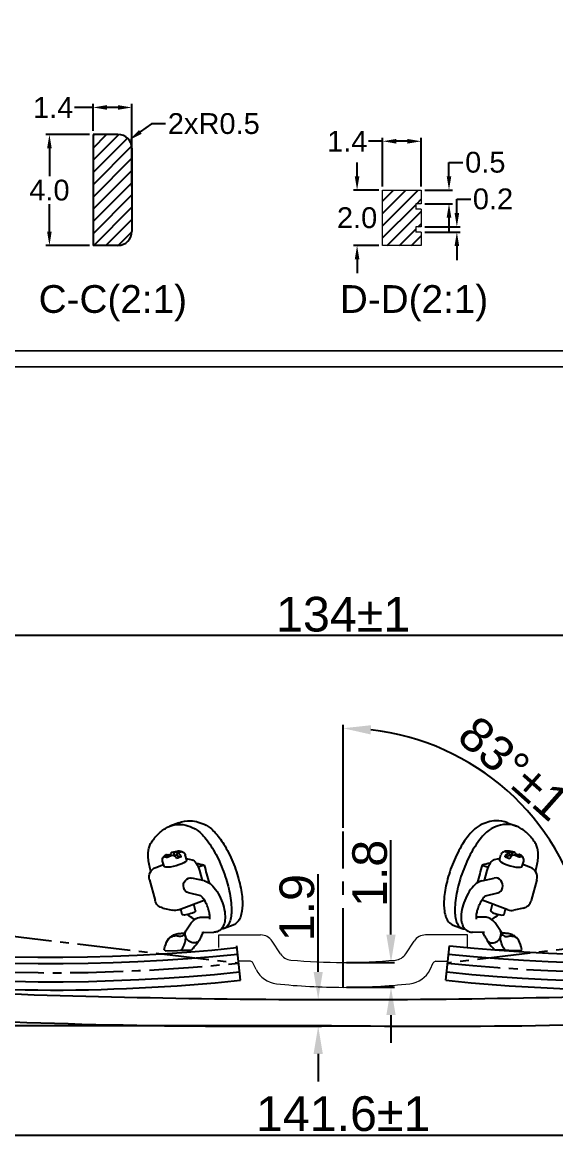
# Model space of a CAD drawing. Header units: millimetres. Extents: x 1167 to 2269, y 1197 to 1555.
# Drawn here: x 1499.6 to 1538.1, y 1296.4 to 1377 of the extents above; entities that cross this region are included whole.
import ezdxf

# ---------------------------------------------------------------- set-up
doc = ezdxf.new("R2010")
doc.units = ezdxf.units.MM
doc.linetypes.add('CENTER2', pattern=[28.575, 19.05, -3.175, 3.175, -3.175])
for name, color, linetype in [('Center Line', 2, 'CENTER2'), ('Dimension', 3, 'Continuous'), ('Text', 4, 'Continuous')]:
    doc.layers.add(name, color=color, linetype=linetype)
doc.layers.add('标注', color=4, linetype='Continuous', lineweight=5)
doc.styles.get("Standard").update_dxf_attribs({"font": 'arial.ttf'})
doc.styles.add('宋体', font='SimSun.ttf')
doc.dimstyles.new('Standard$0', dxfattribs={"dimtxt": 2.3, "dimasz": 2, "dimexe": 1, "dimexo": 1, "dimgap": 1, "dimtad": 0, "dimtih": 1, "dimtoh": 1, "dimdec": 1, "dimzin": 0, "dimdsep": 46, "dimtxsty": 'Standard', "dimcen": 0, "dimclrd": 4, "dimclre": 4, "dimclrt": 4, "dimadec": 1, "dimazin": 0, "dimtfac": 1, "dimtdec": 1, "dimtofl": 0, "dimtmove": 0, "dimatfit": 0, "dimfxl": 1, "dimtolj": 1, "dimtzin": 0, "dimarcsym": 0})
doc.dimstyles.new('STANDARD$2', dxfattribs={"dimtxt": 2.5, "dimasz": 2.5, "dimexe": 1.25, "dimexo": 0.625, "dimtad": 1, "dimdec": 1, "dimdsep": 46, "dimlunit": 6, "dimtxsty": 'Standard', "dimcen": 2.5, "dimadec": 1, "dimazin": 0, "dimtfac": 1, "dimtdec": 1, "dimtmove": 0, "dimatfit": 3, "dimfxl": 1, "dimtolj": 1, "dimtzin": 0, "dimarcsym": 0})
doc.dimstyles.new('STANDARD$4', dxfattribs={"dimtxt": 2, "dimasz": 1.5, "dimexe": 0.5, "dimexo": 0.5, "dimgap": 0.5, "dimtad": 1, "dimtoh": 1, "dimdsep": 46, "dimtxsty": 'Standard', "dimcen": 0, "dimadec": 0, "dimazin": 0, "dimtfac": 1, "dimtofl": 0, "dimtmove": 0, "dimatfit": 3, "dimfxl": 1, "dimtolj": 1, "dimtzin": 0, "dimarcsym": 0})

# ---------------------------------------------------------------- blocks, each defined once
blk = doc.blocks.new('bbbjk')
at = {"color": 7}
for p, q in [((3172.83, -209.017), (3173.468, -209.261)), ((3172.812, -211.153), (3172.836, -211.064)), ((3172.913, -211.083), (3173.175, -211.187)), ((3172.282, -211.58), (3171.856, -211.678)), ((3172.249, -211.704), (3172.351, -211.329)), ((3172.933, -211.409), (3172.643, -211.461)), ((3172.984, -211.221), (3172.722, -211.117)), ((3172.835, -211.248), (3172.984, -211.221)), ((3172.984, -211.221), (3172.933, -211.409)), ((3173.124, -211.375), (3172.96, -211.31)), ((3173.124, -211.375), (3173.175, -211.187)), ((3173.415, -211.323), (3173.124, -211.375)), ((3173.32, -211.355), (3173.171, -211.382)), ((3173.175, -211.187), (3173.324, -211.16)), ((3173.583, -211.46), (3173.32, -211.355)), ((3173.511, -211.321), (3173.484, -211.42)), ((3173.661, -211.294), (3173.511, -211.321)), ((3173.511, -211.321), (3173.774, -211.425)), ((3173.889, -212.152), (3173.991, -211.776)), ((3171, -212.064), (3171.416, -212.224)), ((3171.335, -212.458), (3171.141, -213.171)), ((3174.487, -212.231), (3173.926, -212.016)), ((3170.965, -213.211), (3171.869, -213.003)), ((3174.942, -213.128), (3174.532, -214.63)), ((3171.235, -214.278), (3172.115, -214.075)), ((3172.838, -215.294), (3170.986, -214.584)), ((3171.613, -215.363), (3171.746, -214.876)), ((3171.181, -215.825), (3170.577, -215.816)), ((3172.578, -215.626), (3172.685, -215.235)), ((3173.977, -215.163), (3173.275, -215.325)), ((3168.902, -216.391), (3169.54, -216.635)), ((3172.308, -216.808), (3171.971, -216.305)), ((3171.165, -216.925), (3170.302, -216.913)), ((3171.189, -217.198), (3171.052, -216.937)), ((3172.407, -216.957), (3172.308, -216.808)), ((3172.353, -217.126), (3172.329, -217.217)), ((3172.329, -217.217), (3172.353, -217.126)), ((3172.33, -217.218), (3172.357, -217.133)), ((3172.917, -218.215), (3172.676, -218.209)), ((3173.795, -218.237), (3172.917, -218.215)), ((3173.795, -218.237), (3173.795, -218.224))]:
    blk.add_line(p, q, dxfattribs=at)
for centre, start, end in [((3174.218, -212.931), 344.73923, 69.02314), ((3173.808, -214.433), 282.95868, 344.73923), ((3173.107, -214.594), 249.02314, 282.95868)]:
    blk.add_arc(centre, 0.75, start, end, dxfattribs=at)
for centre, major_axis, ratio, start_param, end_param in [((3171.664, -212.382), (-0.268, -0.7), 0.385695, 3.395514, 4.966311), ((3173.069, -211.928), (-0.82, 0.224), 0.231766, 0, 3.141593), ((3173.197, -211.459), (0.803, -0.219), 0.231766, 4.016366, 4.501389), ((3173.197, -211.459), (0.803, -0.219), 0.231766, 1.243928, 1.359797), ((3200.038, -224.13), (7.621, -33.121), 0.893042, 4.144821, 4.1853), ((3200.685, -223.19), (-32.79, 8.946), 0.231766, 5.864145, 5.903449), ((3171.992, -213.539), (0.123, -0.536), 0.893042, 0, 3.141593), ((3171.255, -213.884), (-0.268, -0.7), 0.385695, 6.258977, 6.283185), ((3172.096, -215.494), (-0.482, 0.132), 0.231766, 0, 3.141593), ((3171.827, -217.205), (0.457, 0.306), 0.791256, 3.100833, 3.984679), ((3171.827, -217.205), (0.457, 0.306), 0.791256, 3.984679, 5.555475), ((3171.85, -217.114), (-0.457, -0.306), 0.791256, 2.413882, 3.141593), ((3171.85, -217.114), (0.457, 0.306), 0.791256, 5.555475, 6.283185), ((3172.768, -225.772), (-0.212, -8.605), 0.406737, 3.051385, 3.065442), ((3173.177, -219.104), (-0.047, -1.904), 0.406737, 2.106861, 3.051385), ((3173.801, -217.994), (0.006, 0.23), 0.406737, 3.141593, 3.989243)]:
    blk.add_ellipse(centre, major_axis=major_axis, ratio=ratio, start_param=start_param, end_param=end_param, dxfattribs=at)
for points, knots in [([(3170.856, -209.189), (3170.661, -209.291), (3170.448, -209.454), (3169.999, -209.934), (3169.781, -210.226), (3169.333, -210.951), (3169.111, -211.389), (3168.73, -212.308), (3168.574, -212.777), (3168.346, -213.677), (3168.274, -214.099), (3168.219, -214.816), (3168.225, -215.115), (3168.314, -215.705), (3168.417, -215.97), (3168.665, -216.26), (3168.774, -216.341), (3168.902, -216.391)], [0, 0, 0, 0, 1.138786, 1.138786, 2.246978, 2.246978, 3.517949, 3.517949, 4.756091, 4.756091, 5.93681, 5.93681, 6.943136, 6.943136, 8.196848, 8.196848, 8.90953, 8.90953, 8.90953, 8.90953]), ([(3171.691, -209.423), (3171.654, -209.443), (3171.616, -209.465), (3171.461, -209.564), (3171.339, -209.662), (3171.091, -209.902), (3170.965, -210.043), (3170.716, -210.359), (3170.595, -210.533), (3170.364, -210.896), (3170.247, -211.097), (3170.021, -211.528), (3169.911, -211.757), (3169.707, -212.229), (3169.612, -212.472), (3169.442, -212.955), (3169.368, -213.194), (3169.306, -213.424), (3169.243, -213.653), (3169.188, -213.888), (3169.1, -214.348), (3169.067, -214.575), (3169.026, -215.003), (3169.018, -215.204), (3169.026, -215.572), (3169.043, -215.737), (3169.097, -216.023), (3169.136, -216.153), (3169.237, -216.374), (3169.3, -216.465), (3169.447, -216.598), (3169.53, -216.64), (3169.651, -216.665), (3169.682, -216.668), (3169.714, -216.669)], [-5.375972, -5.375972, -5.375972, -5.375972, -5.132608, -5.132608, -4.39915, -4.39915, -3.665693, -3.665693, -2.932236, -2.932236, -2.199177, -2.199177, -1.466118, -1.466118, -0.733059, -0.733059, 0, 0, 0, 0.733059, 0.733059, 1.466118, 1.466118, 2.199177, 2.199177, 2.932236, 2.932236, 3.665693, 3.665693, 4.39915, 4.39915, 5.132608, 5.132608, 5.375972, 5.375972, 5.375972, 5.375972]), ([(3172.83, -209.017), (3172.556, -208.912), (3172.271, -208.864), (3171.603, -208.887), (3171.225, -208.996), (3170.856, -209.189)], [0, 0, 0, 0, 1.836258, 1.836258, 4.187428, 4.187428, 4.187428, 4.187428]), ([(3174.474, -209.999), (3174.447, -209.967), (3174.418, -209.936), (3174.2, -209.704), (3173.998, -209.541), (3173.586, -209.296), (3173.375, -209.216), (3172.898, -209.117), (3172.611, -209.119), (3172.11, -209.235), (3171.901, -209.313), (3171.691, -209.423)], [9.004309, 9.004309, 9.004309, 9.004309, 9.230601, 9.230601, 10.746927, 10.746927, 12.263252, 12.263252, 14.21317, 14.21317, 15.560174, 15.560174, 15.560174, 15.560174]), ([(3174.817, -210.457), (3174.762, -210.372), (3174.707, -210.292), (3174.593, -210.14), (3174.534, -210.068), (3174.474, -209.999)], [8.414025, 8.414025, 8.414025, 8.414025, 8.934537, 8.934537, 9.455744, 9.455744, 9.455744, 9.455744]), ([(3173.358, -211.162), (3173.279, -211.138), (3173.197, -211.117), (3173.05, -211.087), (3172.966, -211.072), (3172.792, -211.061), (3172.73, -211.062), (3172.649, -211.074), (3172.621, -211.08), (3172.593, -211.089), (3172.529, -211.109), (3172.485, -211.139), (3172.422, -211.193), (3172.393, -211.229), (3172.363, -211.29), (3172.356, -211.309), (3172.351, -211.329)], [6.304686, 6.304686, 6.304686, 6.304686, 6.688235, 6.688235, 6.992012, 6.992012, 7.21148, 7.21148, 7.321916, 7.321916, 7.321916, 7.578106, 7.578106, 7.868995, 7.868995, 7.991831, 7.991831, 7.991831, 7.991831]), ([(3172.645, -211.098), (3172.679, -211.087), (3172.712, -211.08), (3172.773, -211.069), (3172.805, -211.064), (3172.836, -211.064)], [1.2188337, 1.2188337, 1.2188337, 1.2188337, 1.4078759, 1.4078759, 1.5969181, 1.5969181, 1.5969181, 1.5969181]), ([(3174.841, -212.513), (3174.859, -212.454), (3174.877, -212.395), (3174.892, -212.337), (3174.933, -212.19), (3174.966, -212.038), (3175.014, -211.737), (3175.028, -211.589), (3175.036, -211.306), (3175.03, -211.172), (3174.998, -210.926), (3174.972, -210.814), (3174.907, -210.621), (3174.866, -210.534), (3174.817, -210.457)], [-0.184444, -0.184444, -0.184444, -0.184444, 0, 0, 0, 0.472481, 0.472481, 0.944962, 0.944962, 1.417442, 1.417442, 1.889923, 1.889923, 2.345183, 2.345183, 2.345183, 2.345183]), ([(3172.643, -211.461), (3172.644, -211.457), (3172.646, -211.452), (3172.664, -211.415), (3172.685, -211.378), (3172.725, -211.324), (3172.749, -211.298), (3172.791, -211.264), (3172.816, -211.252), (3172.835, -211.248)], [0.0957204, 0.0957204, 0.0957204, 0.0957204, 0.1096878, 0.1096878, 0.2209819, 0.2209819, 0.3352878, 0.3352878, 0.4552013, 0.4552013, 0.4552013, 0.4552013]), ([(3173.171, -211.382), (3173.152, -211.385), (3173.127, -211.398), (3173.085, -211.431), (3173.061, -211.458), (3173.022, -211.512), (3173, -211.549), (3172.983, -211.586), (3172.981, -211.591), (3172.979, -211.595)], [1.4231092, 1.4231092, 1.4231092, 1.4231092, 1.5430228, 1.5430228, 1.6573287, 1.6573287, 1.7686227, 1.7686227, 1.7825901, 1.7825901, 1.7825901, 1.7825901]), ([(3173.324, -211.16), (3173.344, -211.157), (3173.364, -211.161), (3173.391, -211.182), (3173.403, -211.203), (3173.415, -211.247), (3173.417, -211.28), (3173.415, -211.314), (3173.415, -211.319), (3173.415, -211.323)], [1.4231092, 1.4231092, 1.4231092, 1.4231092, 1.5430228, 1.5430228, 1.6573287, 1.6573287, 1.7686227, 1.7686227, 1.7825901, 1.7825901, 1.7825901, 1.7825901]), ([(3173.845, -211.466), (3173.814, -211.466), (3173.781, -211.47), (3173.721, -211.481), (3173.688, -211.488), (3173.654, -211.5)], [1.2188337, 1.2188337, 1.2188337, 1.2188337, 1.4078759, 1.4078759, 1.5969181, 1.5969181, 1.5969181, 1.5969181]), ([(3173.991, -211.776), (3173.995, -211.762), (3173.998, -211.747), (3174.006, -211.686), (3174.002, -211.639), (3173.978, -211.557), (3173.958, -211.512), (3173.888, -211.424), (3173.851, -211.394), (3173.795, -211.352), (3173.755, -211.326), (3173.705, -211.3)], [5.0467793, 5.0467793, 5.0467793, 5.0467793, 5.1117316, 5.1117316, 5.3106239, 5.3106239, 5.4758433, 5.4758433, 5.6233353, 5.6233353, 5.8376165, 5.8376165, 5.8376165, 5.8376165]), ([(3170.965, -213.211), (3170.885, -213.229), (3170.809, -213.259), (3170.679, -213.326), (3170.621, -213.363), (3170.567, -213.403), (3170.43, -213.506), (3170.293, -213.648), (3170.026, -214.016), (3169.909, -214.224), (3169.71, -214.665), (3169.632, -214.889), (3169.518, -215.338), (3169.485, -215.554), (3169.472, -215.95), (3169.491, -216.119), (3169.566, -216.386), (3169.629, -216.538), (3169.84, -216.763), (3169.945, -216.829), (3170.134, -216.896), (3170.217, -216.911), (3170.302, -216.913)], [9.339297, 9.339297, 9.339297, 9.339297, 9.643122, 9.643122, 9.900916, 9.900916, 9.900916, 10.550265, 10.550265, 11.211374, 11.211374, 11.862952, 11.862952, 12.547367, 12.547367, 13.209442, 13.209442, 13.769091, 13.769091, 14.179393, 14.179393, 14.470814, 14.470814, 14.470814, 14.470814]), ([(3170.592, -215.971), (3170.592, -215.971), (3170.592, -215.97), (3170.59, -215.966), (3170.584, -215.945), (3170.577, -215.868), (3170.575, -215.811), (3170.587, -215.655), (3170.601, -215.559), (3170.65, -215.342), (3170.685, -215.22), (3170.775, -214.976), (3170.828, -214.855), (3170.941, -214.64), (3170.999, -214.546), (3171.105, -214.402), (3171.15, -214.353), (3171.213, -214.292), (3171.234, -214.278), (3171.242, -214.273), (3171.243, -214.273), (3171.243, -214.273)], [3.314748, 3.314748, 3.314748, 3.314748, 3.345298, 3.345298, 3.616796, 3.616796, 3.904852, 3.904852, 4.230506, 4.230506, 4.592736, 4.592736, 4.965646, 4.965646, 5.314783, 5.314783, 5.624271, 5.624271, 5.895836, 5.895836, 5.954527, 5.954527, 5.954527, 5.954527]), ([(3171.971, -216.305), (3171.91, -216.213), (3171.84, -216.131), (3171.63, -215.945), (3171.492, -215.879), (3171.303, -215.834), (3171.242, -215.826), (3171.181, -215.825)], [0.464052, 0.464052, 0.464052, 0.464052, 0.895621, 0.895621, 1.621414, 1.621414, 1.960405, 1.960405, 1.960405, 1.960405]), ([(3171.672, -215.99), (3171.801, -215.911), (3171.933, -215.825), (3172.114, -215.702), (3172.158, -215.671), (3172.203, -215.639)], [16.5902884, 16.5902884, 16.5902884, 16.5902884, 17.2905996, 17.2905996, 17.5177222, 17.5177222, 17.5177222, 17.5177222]), ([(3171.044, -216.923), (3171.045, -216.925), (3171.046, -216.926), (3171.048, -216.931), (3171.05, -216.934), (3171.052, -216.937)], [1.50498449, 1.50498449, 1.50498449, 1.50498449, 1.51705927, 1.51705927, 1.54372185, 1.54372185, 1.54372185, 1.54372185]), ([(3171.189, -217.198), (3171.226, -217.266), (3171.263, -217.334), (3171.322, -217.433), (3171.343, -217.468), (3171.363, -217.501)], [0.4447076, 0.4447076, 0.4447076, 0.4447076, 0.7732064, 0.7732064, 0.9484004, 0.9484004, 0.9484004, 0.9484004]), ([(3171.363, -217.501), (3171.486, -217.697), (3171.617, -217.875), (3171.808, -218.087), (3171.86, -218.14), (3171.913, -218.19)], [0, 0, 0, 0, 1.021823, 1.021823, 1.386926, 1.386926, 1.386926, 1.386926]), ([(3172.676, -218.209), (3172.573, -218.1), (3172.495, -217.974), (3172.391, -217.739), (3172.359, -217.634), (3172.329, -217.484), (3172.322, -217.434), (3172.317, -217.361), (3172.315, -217.324), (3172.319, -217.273), (3172.32, -217.259), (3172.325, -217.235), (3172.327, -217.226), (3172.33, -217.218)], [-1.073899, -1.073899, -1.073899, -1.073899, -0.685848, -0.685848, -0.364651, -0.364651, -0.183756, -0.183756, -0.073623, -0.073623, -0.030309, -0.030309, 0, 0, 0, 0]), ([(3172.357, -217.133), (3172.361, -217.12), (3172.366, -217.11), (3172.376, -217.096), (3172.382, -217.091), (3172.393, -217.084), (3172.401, -217.083), (3172.424, -217.083), (3172.442, -217.092), (3172.459, -217.104), (3172.461, -217.106), (3172.463, -217.107)], [0, 0, 0, 0, 0.0462503, 0.0462503, 0.0925006, 0.0925006, 0.1582321, 0.1582321, 0.3168882, 0.3168882, 0.3378396, 0.3378396, 0.3378396, 0.3378396]), ([(3172.46, -217.02), (3172.459, -217.019), (3172.453, -217.015), (3172.434, -216.994), (3172.421, -216.978), (3172.407, -216.957)], [0.9934615, 0.9934615, 0.9934615, 0.9934615, 1.201557, 1.201557, 1.4080814, 1.4080814, 1.4080814, 1.4080814]), ([(3173.038, -217.042), (3172.926, -217.015), (3172.813, -216.997), (3172.609, -216.983), (3172.52, -216.983), (3172.431, -216.99)], [0.305314, 0.305314, 0.305314, 0.305314, 0.956488, 0.956488, 1.460784, 1.460784, 1.460784, 1.460784]), ([(3172.463, -217.107), (3172.499, -217.134), (3172.543, -217.171), (3172.65, -217.22), (3172.718, -217.236), (3172.801, -217.211)], [-1.528038, -1.528038, -1.528038, -1.528038, -0.758514, -0.758514, -0.057949, -0.057949, -0.057949, -0.057949]), ([(3172.801, -217.211), (3172.88, -217.188), (3172.961, -217.176), (3173.109, -217.176), (3173.176, -217.184), (3173.245, -217.198)], [-1.3297, -1.3297, -1.3297, -1.3297, -0.682176, -0.682176, -0.172412, -0.172412, -0.172412, -0.172412]), ([(3173.584, -217.434), (3173.516, -217.339), (3173.433, -217.251), (3173.236, -217.111), (3173.136, -217.067), (3173.038, -217.042)], [1.2381764, 1.2381764, 1.2381764, 1.2381764, 1.7199238, 1.7199238, 2.1769265, 2.1769265, 2.1769265, 2.1769265]), ([(3172.676, -218.209), (3172.618, -218.208), (3172.555, -218.206), (3172.438, -218.203), (3172.383, -218.202), (3172.29, -218.2), (3172.253, -218.199), (3172.186, -218.197), (3172.157, -218.196), (3172.102, -218.195), (3172.076, -218.194), (3172.025, -218.193), (3172.002, -218.193), (3171.957, -218.191), (3171.937, -218.191), (3171.917, -218.19), (3171.913, -218.19), (3171.913, -218.19)], [-1.46151, -1.46151, -1.46151, -1.46151, -1.179789, -1.179789, -0.973361, -0.973361, -0.848873, -0.848873, -0.754977, -0.754977, -0.661321, -0.661321, -0.547885, -0.547885, -0.377789, -0.377789, -0.258662, -0.258662, -0.258662, -0.258662])]:
    blk.add_open_spline(points, degree=3, knots=knots, dxfattribs=at)
for points in [[(3172.722, -211.117), (3172.698, -211.108), (3172.671, -211.101), (3172.645, -211.098)], [(3172.836, -211.064), (3172.862, -211.066), (3172.889, -211.073), (3172.913, -211.083)], [(3173.654, -211.5), (3173.632, -211.483), (3173.606, -211.469), (3173.583, -211.46)], [(3173.705, -211.3), (3173.692, -211.294), (3173.676, -211.291), (3173.661, -211.294)], [(3173.774, -211.425), (3173.797, -211.435), (3173.823, -211.449), (3173.845, -211.466)], [(3172.67, -215.289), (3172.687, -215.276), (3172.703, -215.262), (3172.72, -215.249)], [(3169.714, -216.669), (3169.727, -216.669), (3169.739, -216.669), (3169.752, -216.669)]]:
    blk.add_open_spline(points, degree=3, dxfattribs=at)
blk = doc.blocks.new('*D154')
at = {"layer": 'Defpoints', "color": 0, "transparency": 16777216}
for p in [(1520.972, 1306.5), (1520.972, 1306.5), (1519.006, 1304.582)]:
    blk.add_point(p, dxfattribs=at)
at = {"layer": 'Dimension', "color": 3, "lineweight": -2, "transparency": 16777216}
for p, q in [((1520.972, 1308.5), (1520.972, 1315.537)), ((1519.256, 1304.582), (1521.222, 1304.582)), ((1520.972, 1302.582), (1520.972, 1300.582))]:
    blk.add_line(p, q, dxfattribs=at)
at = {"layer": 'Dimension', "color": 3, "transparency": 16777216}
for points in [[(1520.638, 1308.5), (1521.305, 1308.5), (1520.972, 1306.5)], [(1520.638, 1302.582), (1521.305, 1302.582), (1520.972, 1304.582)]]:
    blk.add_solid(points, dxfattribs=at)
at = {"layer": 'Dimension', "transparency": 16777216, "insert": (1519.445, 1313.126), "char_height": 2.5, "attachment_point": 5, "rotation": 90}
blk.add_mtext('\\A1;1.9', dxfattribs=at)
blk = doc.blocks.new('*D191')
at = {"layer": 'Defpoints', "color": 0, "ltscale": 1000, "transparency": 16777216}
for p in [(1522.773, 1318.623), (1537.46, 1318.339), (1587.34, 1315.893), (1530.314, 1309.137), (1522.773, 1307.383)]:
    blk.add_point(p, dxfattribs=at)
at = {"layer": 'Dimension', "color": 3, "ltscale": 1000, "transparency": 16777216}
blk.add_line((1522.773, 1318.873), (1522.773, 1326.315), dxfattribs=at)
blk.add_arc((1522.773, 1308.243), 17.822, 13.19018, 83.5668, dxfattribs=at)
for points in [[(1524.751, 1325.62), (1524.789, 1326.286), (1522.773, 1326.065)], [(1540.453, 1312.368), (1539.796, 1312.252), (1540.471, 1310.34)]]:
    blk.add_solid(points, dxfattribs=at)
at = {"layer": 'Dimension', "ltscale": 1000, "transparency": 16777216, "insert": (1535.625, 1322.708), "char_height": 2.5, "attachment_point": 5, "rotation": 318.37849}
blk.add_mtext('\\A1;83°±1°', dxfattribs=at)
blk = doc.blocks.new('*D193')
at = {"layer": 'Defpoints', "color": 0, "ltscale": 1000, "transparency": 16777216}
for p in [(1455.665, 1332.747), (1455.665, 1325.891), (1589.881, 1326.066)]:
    blk.add_point(p, dxfattribs=at)
at = {"layer": 'Dimension', "color": 3, "lineweight": -2, "ltscale": 1000, "transparency": 16777216}
for p, q in [((1455.665, 1326.141), (1455.665, 1332.997)), ((1587.881, 1332.747), (1457.665, 1332.747)), ((1589.881, 1326.316), (1589.881, 1332.997))]:
    blk.add_line(p, q, dxfattribs=at)
at = {"layer": 'Dimension', "color": 3, "ltscale": 1000, "transparency": 16777216}
for points in [[(1457.665, 1333.081), (1457.665, 1332.414), (1455.665, 1332.747)], [(1587.881, 1333.081), (1587.881, 1332.414), (1589.881, 1332.747)]]:
    blk.add_solid(points, dxfattribs=at)
at = {"layer": 'Dimension', "ltscale": 1000, "transparency": 16777216, "insert": (1522.773, 1334.275), "char_height": 2.5, "attachment_point": 5}
blk.add_mtext('\\A1;134±1', dxfattribs=at)
blk = doc.blocks.new('*D195')
at = {"layer": 'Defpoints', "color": 0, "transparency": 16777216}
for p in [(1435.674, 1471.843), (1473.693, 1471.843), (1522.173, 1304.618)]:
    blk.add_point(p, dxfattribs=at)
at = {"layer": 'Dimension', "color": 3, "lineweight": -2, "transparency": 16777216}
for p, q in [((1473.443, 1471.843), (1435.424, 1471.843)), ((1435.674, 1306.618), (1435.674, 1469.843)), ((1521.923, 1304.618), (1435.424, 1304.618))]:
    blk.add_line(p, q, dxfattribs=at)
at = {"layer": 'Dimension', "color": 3, "transparency": 16777216}
for points in [[(1435.341, 1469.843), (1436.008, 1469.843), (1435.674, 1471.843)], [(1435.341, 1306.618), (1436.008, 1306.618), (1435.674, 1304.618)]]:
    blk.add_solid(points, dxfattribs=at)
at = {"layer": 'Dimension', "transparency": 16777216, "insert": (1434.148, 1388.231), "char_height": 2.5, "attachment_point": 5, "rotation": 90}
blk.add_mtext('\\A1;167±2', dxfattribs=at)
blk = doc.blocks.new('*D183')
at = {"layer": 'Defpoints', "color": 0, "transparency": 16777216}
for p in [(1507.521, 1370.833), (1504.721, 1368.886), (1507.521, 1364.886)]:
    blk.add_point(p, dxfattribs=at)
at = {"layer": 'Dimension', "color": 3, "lineweight": -2, "transparency": 16777216}
for p, q in [((1504.721, 1370.833), (1503.385, 1370.833)), ((1504.721, 1369.136), (1504.721, 1371.083)), ((1506.521, 1370.833), (1505.721, 1370.833)), ((1507.521, 1365.136), (1507.521, 1371.083))]:
    blk.add_line(p, q, dxfattribs=at)
at = {"layer": 'Dimension', "color": 3, "transparency": 16777216}
for points in [[(1505.721, 1371), (1505.721, 1370.666), (1504.721, 1370.833)], [(1506.521, 1371), (1506.521, 1370.666), (1507.521, 1370.833)]]:
    blk.add_solid(points, dxfattribs=at)
at = {"layer": 'Dimension', "transparency": 16777216, "insert": (1501.843, 1370.833), "char_height": 1.5, "attachment_point": 5}
blk.add_mtext('\\A1;1.4', dxfattribs=at)
blk = doc.blocks.new('*D184')
at = {"layer": 'Defpoints', "color": 0, "transparency": 16777216}
for p in [(1504.721, 1368.886), (1501.573, 1360.886), (1504.721, 1360.886)]:
    blk.add_point(p, dxfattribs=at)
at = {"layer": 'Dimension', "color": 3, "lineweight": -2, "transparency": 16777216}
for p, q in [((1504.471, 1368.886), (1501.323, 1368.886)), ((1501.573, 1367.886), (1501.573, 1365.879)), ((1501.573, 1361.886), (1501.573, 1363.848)), ((1504.471, 1360.886), (1501.323, 1360.886))]:
    blk.add_line(p, q, dxfattribs=at)
at = {"layer": 'Dimension', "color": 3, "transparency": 16777216}
for points in [[(1501.406, 1367.886), (1501.739, 1367.886), (1501.573, 1368.886)], [(1501.406, 1361.886), (1501.739, 1361.886), (1501.573, 1360.886)]]:
    blk.add_solid(points, dxfattribs=at)
at = {"layer": 'Dimension', "transparency": 16777216, "insert": (1501.573, 1364.864), "char_height": 1.5, "attachment_point": 5}
blk.add_mtext('\\A1;4.0', dxfattribs=at)
blk = doc.blocks.new('*D149')
at = {"layer": 'Defpoints', "color": 0, "transparency": 16777216}
for p in [(1507.327, 1368.478), (1506.521, 1367.886)]:
    blk.add_point(p, dxfattribs=at)
at = {"layer": 'Dimension', "color": 3, "lineweight": -2, "transparency": 16777216}
for p, q in [((1508.94, 1369.661), (1508.133, 1369.069)), ((1509.94, 1369.661), (1508.94, 1369.661))]:
    blk.add_line(p, q, dxfattribs=at)
at = {"layer": 'Dimension', "color": 3, "transparency": 16777216}
blk.add_solid([(1508.035, 1369.204), (1508.232, 1368.935), (1507.327, 1368.478)], dxfattribs=at)
at = {"layer": 'Dimension', "transparency": 16777216, "insert": (1513.437, 1369.661), "char_height": 1.5, "attachment_point": 5}
blk.add_mtext('\\A1;2xR0.5', dxfattribs=at)
blk = doc.blocks.new('*D185')
at = {"layer": 'Defpoints', "color": 0, "transparency": 16777216}
for p in [(1528.411, 1368.395), (1525.611, 1364.874), (1528.411, 1364.874)]:
    blk.add_point(p, dxfattribs=at)
at = {"layer": 'Dimension', "color": 3, "lineweight": -2, "transparency": 16777216}
for p, q in [((1525.611, 1368.395), (1524.611, 1368.395)), ((1525.611, 1365.124), (1525.611, 1368.645)), ((1527.411, 1368.395), (1526.611, 1368.395)), ((1528.411, 1365.124), (1528.411, 1368.645))]:
    blk.add_line(p, q, dxfattribs=at)
at = {"layer": 'Dimension', "color": 3, "transparency": 16777216}
for points in [[(1526.611, 1368.561), (1526.611, 1368.228), (1525.611, 1368.395)], [(1527.411, 1368.561), (1527.411, 1368.228), (1528.411, 1368.395)]]:
    blk.add_solid(points, dxfattribs=at)
at = {"layer": 'Dimension', "transparency": 16777216, "insert": (1523.069, 1368.395), "char_height": 1.5, "attachment_point": 5}
blk.add_mtext('\\A1;1.4', dxfattribs=at)
blk = doc.blocks.new('*D186')
at = {"layer": 'Defpoints', "color": 0, "transparency": 16777216}
for p in [(1525.611, 1364.874), (1523.779, 1360.874), (1525.611, 1360.874)]:
    blk.add_point(p, dxfattribs=at)
at = {"layer": 'Dimension', "color": 3, "lineweight": -2, "transparency": 16777216}
for p, q in [((1523.779, 1365.874), (1523.779, 1366.874)), ((1525.361, 1364.874), (1523.529, 1364.874)), ((1525.361, 1360.874), (1523.529, 1360.874)), ((1523.779, 1359.874), (1523.779, 1358.874))]:
    blk.add_line(p, q, dxfattribs=at)
at = {"layer": 'Dimension', "color": 3, "transparency": 16777216}
for points in [[(1523.613, 1365.874), (1523.946, 1365.874), (1523.779, 1364.874)], [(1523.613, 1359.874), (1523.946, 1359.874), (1523.779, 1360.874)]]:
    blk.add_solid(points, dxfattribs=at)
at = {"layer": 'Dimension', "transparency": 16777216, "insert": (1523.779, 1362.874), "char_height": 1.5, "attachment_point": 5}
blk.add_mtext('\\A1;2.0', dxfattribs=at)
blk = doc.blocks.new('*D187')
at = {"layer": 'Defpoints', "color": 0, "transparency": 16777216}
for p in [(1528.411, 1364.874), (1530.413, 1364.874), (1528.411, 1363.893)]:
    blk.add_point(p, dxfattribs=at)
at = {"layer": 'Dimension', "color": 3, "lineweight": -2, "transparency": 16777216}
for p, q in [((1530.413, 1365.874), (1530.413, 1366.874)), ((1530.413, 1366.874), (1531.413, 1366.874)), ((1528.661, 1364.874), (1530.663, 1364.874)), ((1528.661, 1363.893), (1530.663, 1363.893)), ((1530.413, 1362.893), (1530.413, 1361.893))]:
    blk.add_line(p, q, dxfattribs=at)
at = {"layer": 'Dimension', "color": 3, "transparency": 16777216}
for points in [[(1530.247, 1365.874), (1530.58, 1365.874), (1530.413, 1364.874)], [(1530.247, 1362.893), (1530.58, 1362.893), (1530.413, 1363.893)]]:
    blk.add_solid(points, dxfattribs=at)
at = {"layer": 'Dimension', "transparency": 16777216, "insert": (1533.034, 1366.874), "char_height": 1.5, "attachment_point": 5}
blk.add_mtext('\\A1;0.5', dxfattribs=at)
blk = doc.blocks.new('*D188')
at = {"layer": 'Defpoints', "color": 0, "transparency": 16777216}
for p in [(1528.411, 1362.231), (1528.411, 1361.831), (1530.981, 1361.831)]:
    blk.add_point(p, dxfattribs=at)
at = {"layer": 'Dimension', "color": 3, "lineweight": -2, "transparency": 16777216}
for p, q in [((1530.981, 1363.231), (1530.981, 1364.231)), ((1530.981, 1364.231), (1531.981, 1364.231)), ((1528.661, 1362.231), (1531.231, 1362.231)), ((1528.661, 1361.831), (1531.231, 1361.831)), ((1530.981, 1360.831), (1530.981, 1359.831))]:
    blk.add_line(p, q, dxfattribs=at)
at = {"layer": 'Dimension', "color": 3, "transparency": 16777216}
for points in [[(1530.814, 1363.231), (1531.147, 1363.231), (1530.981, 1362.231)], [(1530.814, 1360.831), (1531.147, 1360.831), (1530.981, 1361.831)]]:
    blk.add_solid(points, dxfattribs=at)
at = {"layer": 'Dimension', "transparency": 16777216, "insert": (1533.589, 1364.231), "char_height": 1.5, "attachment_point": 5}
blk.add_mtext('\\A1;0.2', dxfattribs=at)
blk = doc.blocks.new('*D178')
at = {"layer": 'Defpoints', "color": 0, "ltscale": 1000, "transparency": 16777216}
for p in [(1451.973, 1325.864), (1593.573, 1326.039), (1593.573, 1296.732)]:
    blk.add_point(p, dxfattribs=at)
at = {"layer": 'Dimension', "color": 3, "lineweight": -2, "ltscale": 1000, "transparency": 16777216}
for p, q in [((1451.973, 1325.614), (1451.973, 1296.482)), ((1593.573, 1325.789), (1593.573, 1296.482)), ((1453.973, 1296.732), (1591.573, 1296.732))]:
    blk.add_line(p, q, dxfattribs=at)
at = {"layer": 'Dimension', "color": 3, "ltscale": 1000, "transparency": 16777216}
for points in [[(1453.973, 1297.065), (1453.973, 1296.399), (1451.973, 1296.732)], [(1591.573, 1297.065), (1591.573, 1296.399), (1593.573, 1296.732)]]:
    blk.add_solid(points, dxfattribs=at)
at = {"layer": 'Dimension', "ltscale": 1000, "transparency": 16777216, "insert": (1522.773, 1298.259), "char_height": 2.5, "attachment_point": 5}
blk.add_mtext('\\A1;141.6±1', dxfattribs=at)
blk = doc.blocks.new('*D179')
at = {"layer": 'Defpoints', "color": 0, "transparency": 16777216}
for p in [(1522.773, 1309.183), (1526.227, 1309.183), (1522.773, 1307.383)]:
    blk.add_point(p, dxfattribs=at)
at = {"layer": 'Dimension', "color": 3, "lineweight": -2, "transparency": 16777216}
for p, q in [((1526.227, 1311.183), (1526.227, 1318.004)), ((1523.023, 1309.183), (1526.477, 1309.183)), ((1523.023, 1307.383), (1526.477, 1307.383)), ((1526.227, 1305.383), (1526.227, 1303.383))]:
    blk.add_line(p, q, dxfattribs=at)
at = {"layer": 'Dimension', "color": 3, "transparency": 16777216}
for points in [[(1525.894, 1311.183), (1526.561, 1311.183), (1526.227, 1309.183)], [(1525.894, 1305.383), (1526.561, 1305.383), (1526.227, 1307.383)]]:
    blk.add_solid(points, dxfattribs=at)
at = {"layer": 'Dimension', "transparency": 16777216, "insert": (1524.701, 1315.594), "char_height": 2.5, "attachment_point": 5, "rotation": 90}
blk.add_mtext('\\A1;1.8', dxfattribs=at)

msp = doc.modelspace()

# ---------------------------------------------------------------- hatches: boundary and pattern name
h = msp.add_hatch()
h.set_pattern_fill('ANSI31', color=6, scale=5)
h.set_pattern_definition([(45, (-15386.2909, 7405.7187), (-0.441941738, 0.441941738), [])])
edge = h.paths.add_edge_path()
edge.add_line((1507.52055, 1367.50546), (1507.52055, 1367.69749))
edge.add_line((1507.52055, 1367.69749), (1507.52055, 1367.90546))
edge.add_line((1507.52055, 1367.90546), (1507.52037, 1367.90546))
edge.add_arc((1506.52055, 1367.88636), 1, 1.0945919, 90)
edge.add_line((1506.52055, 1368.88636), (1504.72055, 1368.88636))
edge.add_line((1504.72055, 1368.88636), (1504.72055, 1364.88636))
edge.add_line((1504.72055, 1364.88636), (1507.52055, 1364.88636))
edge.add_line((1507.52055, 1364.88636), (1507.52055, 1365.84366))
edge.add_line((1507.52055, 1365.84366), (1507.52055, 1366.07916))
edge.add_line((1507.52055, 1366.07916), (1507.52055, 1366.43031))
edge.add_line((1507.52055, 1366.43031), (1507.52055, 1366.24366))
edge.add_line((1507.52055, 1366.24366), (1507.52055, 1367.50546))
edge = h.paths.add_edge_path()
edge.add_line((1507.52055, 1364.88636), (1504.72055, 1364.88636))
edge.add_line((1504.72055, 1364.88636), (1504.72055, 1360.88636))
edge.add_line((1504.72055, 1360.88636), (1506.52055, 1360.88636))
edge.add_arc((1506.52055, 1361.88636), 1, 270, 360)
edge.add_line((1507.52055, 1361.88636), (1507.52055, 1364.88636))
h = msp.add_hatch()
h.set_pattern_fill('ANSI31', color=6, scale=5)
h.set_pattern_definition([(45, (-15458.6246, 8741.4331), (-0.441941738, 0.441941738), [])])
h.paths.add_polyline_path([(1528.41064, 1363.49316), (1528.01064, 1363.49316), (1528.01064, 1363.89316), (1528.41064, 1363.89316), (1528.41064, 1364.87405), (1525.61064, 1364.87405), (1525.61064, 1360.87405), (1528.41064, 1360.87405), (1528.41064, 1361.83136), (1528.01064, 1361.83136), (1528.01064, 1362.23136), (1528.41064, 1362.23136)])

# ---------------------------------------------------------------- linework, layer by layer
for p, q in [((1506.52055, 1368.88636), (1504.72055, 1368.88636)), ((1504.72055, 1368.88636), (1504.72055, 1360.88636)), ((1507.52055, 1367.88636), (1507.52055, 1361.88636)), ((1506.52055, 1360.88636), (1504.72055, 1360.88636)), ((1515.35883, 1307.89338), (1515.10431, 1310.38041)), ((1530.18708, 1307.89338), (1530.44161, 1310.38041))]:
    msp.add_line(p, q)
at = {"color": 0, "lineweight": 9}
for p, q in [((1513.80493, 1311.16042), (1516.81679, 1311.16042)), ((1513.80493, 1310.25202), (1513.80493, 1311.16042)), ((1531.74099, 1311.16042), (1528.72913, 1311.16042)), ((1531.74099, 1310.24915), (1531.74099, 1311.16042)), ((1518.24797, 1309.79646), (1517.65443, 1310.70665)), ((1527.29795, 1309.79646), (1527.89149, 1310.70665)), ((1516.08382, 1309.26042), (1515.21893, 1309.26042)), ((1516.5, 1308.66177), (1516.2637, 1309.14786)), ((1529.04592, 1308.66177), (1529.28222, 1309.14786)), ((1529.46209, 1309.26042), (1530.32699, 1309.26042))]:
    msp.add_line(p, q, dxfattribs=at)
at = {"color": 7}
msp.add_lwpolyline([(1455.35754, 1352.12097), (1581.44207, 1352.14166), (1581.44207, 1353.27657), (1455.35754, 1353.25588)], close=True, dxfattribs=at)
at = {"color": 0, "lineweight": 9}
msp.add_lwpolyline([(1517.95645, 1307.63895, 0.02655603), (1522.77296, 1307.38295, 0.02655603), (1527.58947, 1307.63895)], format="xyb", dxfattribs=at)
for centre, radius, start, end in [((1506.52055, 1367.88636), 1, 0, 90), ((1506.52055, 1361.88636), 1, 270, 0), ((1501.70078, 1439.02802), 129.475, 250.5587893, 275.9308323), ((1543.82187, 1439.16217), 129.475, 264.0691677, 289.4298171), ((1501.72404, 1439.16217), 130.075, 250.5552131, 275.9308323), ((1543.82187, 1439.16217), 130.075, 264.0691677, 289.4447869), ((1501.72404, 1439.16217), 131.375, 250.5552131, 275.9308323), ((1543.82187, 1439.16217), 131.375, 264.0691677, 289.4447869), ((1501.72404, 1439.16217), 131.975, 250.5405269, 275.9308323), ((1543.82187, 1439.16217), 131.975, 264.0691677, 289.4594731)]:
    msp.add_arc(centre, radius, start, end)
for centre, radius, start, end in [((1516.81679, 1310.16042), 1, 33.1085975, 90), ((1528.72913, 1310.16042), 1, 90, 146.8914025), ((1519.0856, 1310.34269), 1, 213.1085975, 265.0389414), ((1522.77296, 1352.82185), 43.6389, 265.0389414, 270), ((1522.77296, 1352.82185), 43.6389, 270, 274.9610586), ((1526.46031, 1310.34269), 1, 274.9610586, 326.8914025), ((1516.08382, 1309.06042), 0.2, 25.9259697, 90), ((1518.15105, 1309.4644), 1.8358, 205.9259697, 263.9152373), ((1527.39487, 1309.4644), 1.8358, 276.0847627, 334.0740303), ((1529.46209, 1309.06042), 0.2, 90, 154.0740303)]:
    msp.add_arc(centre, radius, start, end, dxfattribs=at)
at = {"ltscale": 1000}
for centre, radius, start, end in [((1523.43766, 2050.57412), 744.07847, 267.65961626, 269.94881732), ((1522.08324, 2050.5741), 744.07847, 270.05310384, 272.3423049), ((1516.30488, 1778.32277), 473.74874, 266.942064, 270.7822839), ((1529.22515, 1778.32299), 473.74874, 269.2196372, 273.0598572)]:
    msp.add_arc(centre, radius, start, end, dxfattribs=at)
at = {"layer": 'Center Line', "ltscale": 0.3}
msp.add_line((1522.77296, 1307.38295), (1522.77296, 1318.62294), dxfattribs=at)
at = {"layer": 'Center Line', "linetype": 'CENTER2', "ltscale": 0.2}
for p, q in [((1458.20591, 1315.89337), (1515.23157, 1309.13689)), ((1587.34001, 1315.89337), (1530.31435, 1309.13689))]:
    msp.add_line(p, q, dxfattribs=at)
for centre, start, end in [((1501.72404, 1439.16217), 250.5552131, 275.9308323), ((1543.82187, 1439.16217), 264.0691677, 289.4447869)]:
    msp.add_arc(centre, 130.725, start, end, dxfattribs=at)
at = {"layer": '标注', "color": 0, "lineweight": 13, "ltscale": 5}
for p, q in [((1525.61064, 1364.87405), (1528.41064, 1364.87405)), ((1525.61064, 1360.87405), (1525.61064, 1364.87405)), ((1528.41064, 1364.87405), (1528.41064, 1363.89316)), ((1528.01064, 1363.89316), (1528.01064, 1363.49316)), ((1528.41064, 1363.89316), (1528.01064, 1363.89316)), ((1528.41064, 1363.49316), (1528.01064, 1363.49316)), ((1528.41064, 1363.49316), (1528.41064, 1362.23136)), ((1528.01064, 1362.23136), (1528.01064, 1361.83136)), ((1528.41064, 1362.23136), (1528.01064, 1362.23136)), ((1528.41064, 1361.83136), (1528.01064, 1361.83136)), ((1528.41064, 1361.83136), (1528.41064, 1360.87405)), ((1528.41064, 1360.87405), (1525.61064, 1360.87405))]:
    msp.add_line(p, q, dxfattribs=at)

# ---------------------------------------------------------------- block references
at = {"color": 7, "xscale": -1}
msp.add_blockref('bbbjk', (4683.73289, 1528.26403), dxfattribs=at)
at = {"color": 7}
msp.add_blockref('bbbjk', (-1638.18697, 1528.26403), dxfattribs=at)

# ---------------------------------------------------------------- texts
at = {"layer": 'Text', "linetype": 'ByBlock', "lineweight": 9, "char_height": 2, "width": 19.8141978, "attachment_point": 5, "style": '宋体'}
for s, insert in [('{\\f@Arial Unicode MS|b0|i0|c0|p34;C-C(2:1)}', (1506.15053, 1356.72009)), ('{\\f@Arial Unicode MS|b0|i0|c0|p34;D-D(2:1)}', (1527.88919, 1356.71788))]:
    msp.add_mtext(s, dxfattribs=dict(at, insert=insert))

# ---------------------------------------------------------------- dimensions: what is measured, and where the dimension line sits
at = {"layer": 'Dimension'}
for base, p1, p2, override, picture, middle in [((1435.67427, 1471.84349), (1522.17311, 1304.61819), (1473.69291, 1471.84349), {"dimtxt": 2.5, "dimexe": 0.25, "dimexo": 0.25, "dimgap": 0.25, "dimtad": 1, "dimtih": 0, "dimtoh": 0, "dimdec": 0, "dimclrd": 3, "dimclre": 3, "dimclrt": 256, "dimadec": 2, "dimtol": 1, "dimtp": 2, "dimtm": 2, "dimtdec": 0, "dimatfit": 3}, '*D195', (1434.14784, 1388.23084)), ((1526.2273, 1309.18295), (1522.77296, 1307.38295), (1522.77296, 1309.18295), {"dimtxt": 2.5, "dimexe": 0.25, "dimexo": 0.25, "dimgap": 0.25, "dimtad": 1, "dimtih": 0, "dimtoh": 0, "dimclrd": 3, "dimclre": 3, "dimclrt": 256, "dimadec": 2, "dimtdec": 2, "dimatfit": 3}, '*D179', (1524.70086, 1315.59359))]:
    dim = msp.add_linear_dim(base=base, p1=p1, p2=p2, angle=90, dimstyle='Standard$0', override=override, dxfattribs=at)
    dim.commit()
    dim.dimension.update_dxf_attribs({"geometry": picture, "text_midpoint": middle})
for base, p1, p2, picture, middle in [((1507.52055, 1370.83293), (1504.72055, 1368.88636), (1507.52055, 1364.88636), '*D183', (1501.84279, 1370.83293)), ((1528.41064, 1368.39471), (1525.61064, 1364.87405), (1528.41064, 1364.87405), '*D185', (1523.06886, 1368.39471))]:
    dim = msp.add_linear_dim(base=base, p1=p1, p2=p2, dimstyle='Standard$0', override={"dimtxt": 1.5, "dimasz": 1, "dimexe": 0.25, "dimexo": 0.25, "dimgap": 0.25, "dimlfac": 0.5, "dimclrd": 3, "dimclre": 3, "dimclrt": 256, "dimadec": 0, "dimtdec": 2, "dimatfit": 3}, dxfattribs=at)
    dim.commit()
    dim.dimension.update_dxf_attribs({"geometry": picture, "text_midpoint": middle, "dimtype": 160})
dim = msp.add_radius_dim(center=(1506.52055, 1367.88636), mpoint=(1507.32687, 1368.47784), text='2x<>', dimstyle='STANDARD$4', override={"dimtxt": 1.5, "dimasz": 1, "dimexe": 0.25, "dimexo": 0.25, "dimgap": 0.25, "dimtad": 0, "dimtih": 1, "dimdec": 1, "dimlfac": 0.5, "dimzin": 0, "dimclrd": 3, "dimclre": 3, "dimclrt": 256}, dxfattribs=at)
dim.commit()
dim.dimension.update_dxf_attribs({"geometry": '*D149', "text_midpoint": (1513.43661, 1369.66081)})
for base, p1, p2, override, picture, middle in [((1501.57265, 1360.88636), (1504.72055, 1368.88636), (1504.72055, 1360.88636), {"dimtxt": 1.5, "dimasz": 1, "dimexe": 0.25, "dimexo": 0.25, "dimgap": 0.25, "dimlfac": 0.5, "dimclrd": 3, "dimclre": 3, "dimclrt": 256, "dimadec": 0, "dimtdec": 2, "dimatfit": 3}, '*D184', (1501.57265, 1364.86358)), ((1530.41339, 1364.87405), (1528.41064, 1363.89316), (1528.41064, 1364.87405), {"dimtxt": 1.5, "dimasz": 1, "dimexe": 0.25, "dimexo": 0.25, "dimgap": 0.25, "dimlfac": 0.5, "dimclrd": 3, "dimclre": 3, "dimclrt": 256, "dimadec": 0, "dimtdec": 2, "dimatfit": 3}, '*D187', (1533.03447, 1366.87405)), ((1523.77949, 1360.87405), (1525.61064, 1364.87405), (1525.61064, 1360.87405), {"dimtxt": 1.5, "dimasz": 1, "dimexe": 0.25, "dimexo": 0.25, "dimgap": 0.25, "dimlfac": 0.5, "dimclrd": 3, "dimclre": 3, "dimclrt": 256, "dimadec": 0, "dimtdec": 2, "dimatfit": 3}, '*D186', (1523.77949, 1362.87405)), ((1530.98075, 1361.83136), (1528.41064, 1362.23136), (1528.41064, 1361.83136), {"dimtxt": 1.5, "dimasz": 1, "dimexe": 0.25, "dimexo": 0.25, "dimgap": 0.25, "dimlfac": 0.5, "dimclrd": 3, "dimclre": 3, "dimclrt": 256, "dimadec": 0, "dimtdec": 2, "dimatfit": 3}, '*D188', (1533.58853, 1364.23136)), ((1520.97182, 1306.49974), (1519.0065, 1304.58174), (1520.97182, 1306.49974), {"dimtxt": 2.5, "dimexe": 0.25, "dimexo": 0.25, "dimgap": 0.25, "dimtad": 1, "dimtih": 0, "dimtoh": 0, "dimclrd": 3, "dimclre": 3, "dimclrt": 256, "dimadec": 2, "dimtdec": 2, "dimatfit": 3}, '*D154', (1520.97182, 1313.12606))]:
    dim = msp.add_linear_dim(base=base, p1=p1, p2=p2, angle=90, dimstyle='Standard$0', override=override, dxfattribs=at)
    dim.commit()
    dim.dimension.update_dxf_attribs({"geometry": picture, "text_midpoint": middle, "dimtype": 160})
at = {"layer": 'Dimension', "color": 40, "ltscale": 1000, "true_color": 0xf8d731}
dim = msp.add_linear_dim(base=(1455.66488, 1332.74732), p1=(1589.88101, 1326.06645), p2=(1455.66488, 1325.89074), dimstyle='Standard$0', override={"dimtxt": 2.5, "dimexe": 0.25, "dimexo": 0.25, "dimgap": 0.25, "dimtad": 1, "dimtih": 0, "dimtoh": 0, "dimdec": 0, "dimclrd": 3, "dimclre": 3, "dimclrt": 256, "dimadec": 0, "dimtol": 1, "dimtp": 1, "dimtm": 1, "dimtdec": 0, "dimatfit": 3, "dimfxl": 1.25, "dimarcsym": 2}, dxfattribs=at)
dim.commit()
dim.dimension.update_dxf_attribs({"geometry": '*D193', "text_midpoint": (1522.77295, 1334.27461)})
dim = msp.add_angular_dim_2l(base=(1537.45963, 1318.339), line1=((1587.34001, 1315.89337), (1530.31435, 1309.13689)), line2=((1522.77296, 1307.38295), (1522.77296, 1318.62294)), dimstyle='STANDARD$2', override={"dimasz": 2, "dimexe": 0.25, "dimexo": 0.25, "dimgap": 0.25, "dimdec": 0, "dimzin": 0, "dimlunit": 2, "dimcen": 0, "dimclrd": 3, "dimclre": 3, "dimclrt": 256, "dimadec": 0, "dimtol": 1, "dimtp": 1, "dimtm": 1, "dimtdec": 0, "dimtofl": 0, "dimfxl": 1.25, "dimtfillclr": 256, "dimlwd": 65535, "dimlwe": 65535, "dimarcsym": 2}, dxfattribs=at)
dim.commit()
dim.dimension.update_dxf_attribs({"geometry": '*D191', "text_midpoint": (1535.62482, 1322.70783)})
dim = msp.add_linear_dim(base=(1593.57296, 1296.73207), p1=(1451.97293, 1325.86378), p2=(1593.57296, 1326.03948), dimstyle='Standard$0', override={"dimtxt": 2.5, "dimexe": 0.25, "dimexo": 0.25, "dimgap": 0.25, "dimtad": 1, "dimtih": 0, "dimtoh": 0, "dimclrd": 3, "dimclre": 3, "dimclrt": 256, "dimadec": 0, "dimtol": 1, "dimtp": 1, "dimtm": 1, "dimtdec": 0, "dimatfit": 3, "dimfxl": 1.25, "dimarcsym": 2}, dxfattribs=at)
dim.commit()
dim.dimension.update_dxf_attribs({"geometry": '*D178', "text_midpoint": (1522.77295, 1296.73207), "dimtype": 160})

doc.saveas('drawing.dxf')
